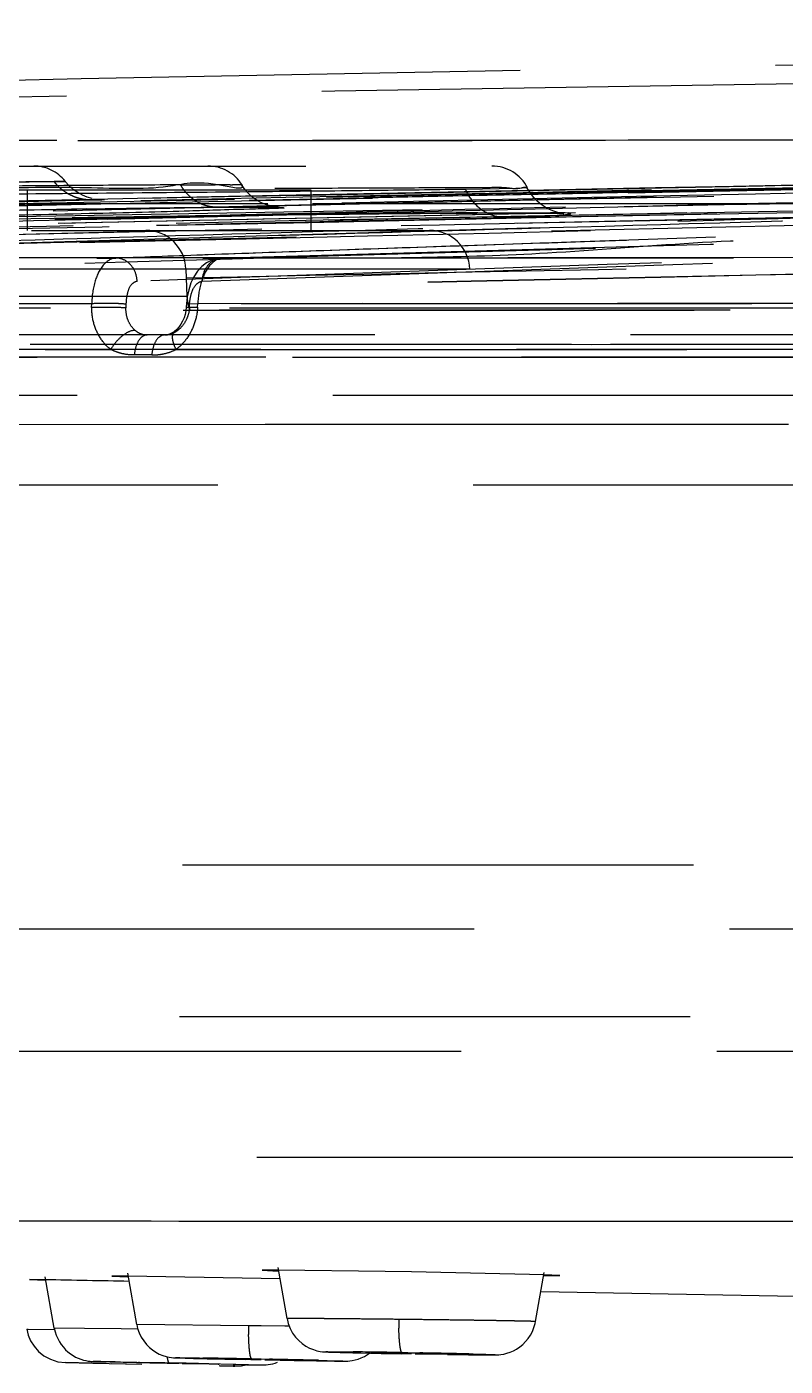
# Model space of a CAD drawing. Header units: millimetres. Extents: x 1236 to 1656, y -100 to 494.
# Drawn here: x 1480.029 to 1481.915, y 344.845 to 348.176 of the extents above; entities that cross this region are included whole.
import ezdxf

# ---------------------------------------------------------------- set-up
doc = ezdxf.new("R2010")
doc.units = ezdxf.units.MM
doc.header["$LTSCALE"] = 0.1
doc.linetypes.add('HIDDENX2', pattern=[19.05, 12.7, -6.35])
doc.layers.add('HIDDEN', color=8, linetype='HIDDENX2')

msp = doc.modelspace()

# ---------------------------------------------------------------- linework, layer by layer
at = {"layer": 'HIDDEN'}
for p, q in [((1477.5484, 347.8297), (1481.1853, 347.8297)), ((1480.0971, 347.791), (1477.4547, 347.7609)), ((1480.7363, 347.7697), (1477.9975, 347.7697)), ((1480.0308, 347.6697), (1480.0308, 347.7697)), ((1480.1252, 347.7914), (1480.0971, 347.791)), ((1480.122, 347.7914), (1480.1252, 347.7914)), ((1480.4118, 347.7828), (1480.4974, 347.7831)), ((1480.535, 347.7831), (1480.4974, 347.7831)), ((1480.535, 347.7831), (1480.5407, 347.7831)), ((1480.5497, 347.783), (1480.5407, 347.783)), ((1480.5612, 347.783), (1480.5497, 347.7829)), ((1480.5646, 347.7829), (1480.5612, 347.7827)), ((1480.7363, 347.6697), (1480.7363, 347.7697)), ((1481.2453, 347.7739), (1481.1206, 347.7716)), ((1481.2744, 347.7751), (1481.2453, 347.7739)), ((1477.3438, 347.6778), (1480.1933, 347.7452)), ((1480.1929, 347.7452), (1480.2057, 347.7456)), ((1480.1933, 347.7452), (1480.2228, 347.7461)), ((1480.2057, 347.7456), (1480.216, 347.7459)), ((1479.983, 347.7199), (1480.0335, 347.7208)), ((1480.0335, 347.7208), (1480.0832, 347.7216)), ((1480.0832, 347.7216), (1480.1318, 347.7224)), ((1480.0972, 347.6998), (1480.154, 347.7008)), ((1480.1318, 347.7224), (1480.1794, 347.7231)), ((1480.154, 347.7008), (1480.2099, 347.7017)), ((1480.1794, 347.7231), (1480.2257, 347.7238)), ((1480.2099, 347.7017), (1480.2648, 347.7026)), ((1480.2257, 347.7238), (1480.2706, 347.7244)), ((1480.2648, 347.7026), (1480.3187, 347.7034)), ((1480.2706, 347.7244), (1480.3141, 347.725)), ((1480.3141, 347.725), (1480.3558, 347.7256)), ((1480.3187, 347.7034), (1480.3715, 347.7042)), ((1480.3558, 347.7256), (1480.3958, 347.7261)), ((1480.3715, 347.7042), (1480.4232, 347.705)), ((1480.3958, 347.7261), (1480.4337, 347.7265)), ((1480.4232, 347.705), (1480.4736, 347.7058)), ((1480.4337, 347.7265), (1480.4694, 347.7269)), ((1480.4694, 347.7269), (1480.5026, 347.7272)), ((1480.4736, 347.7058), (1480.5229, 347.7065)), ((1480.5026, 347.7272), (1480.525, 347.7274)), ((1480.5047, 347.7273), (1480.6373, 347.7277)), ((1480.5229, 347.7065), (1480.5709, 347.7071)), ((1480.525, 347.7274), (1480.5451, 347.7275)), ((1480.5451, 347.7275), (1480.5632, 347.7276)), ((1480.5632, 347.7276), (1480.5793, 347.7277)), ((1480.5709, 347.7071), (1480.6175, 347.7077)), ((1480.5793, 347.7277), (1480.5936, 347.7277)), ((1480.5936, 347.7277), (1480.6063, 347.7278)), ((1480.6063, 347.7278), (1480.6174, 347.7277)), ((1480.6174, 347.7277), (1480.6271, 347.7277)), ((1480.6175, 347.7077), (1480.6628, 347.7083)), ((1480.6271, 347.7277), (1480.6353, 347.7276)), ((1480.6353, 347.7276), (1480.6422, 347.7276)), ((1480.6422, 347.7276), (1480.6477, 347.7275)), ((1480.6477, 347.7275), (1480.6506, 347.7274)), ((1480.6628, 347.7083), (1480.7068, 347.7089)), ((1480.7068, 347.7089), (1480.7493, 347.7094)), ((1480.7493, 347.7094), (1480.7904, 347.7098)), ((1480.7904, 347.7098), (1480.8301, 347.7103)), ((1480.8301, 347.7103), (1480.8684, 347.7107)), ((1480.8684, 347.7107), (1480.9052, 347.711)), ((1480.9052, 347.711), (1480.9406, 347.7114)), ((1480.9406, 347.7114), (1480.9745, 347.7117)), ((1480.9745, 347.7117), (1481.007, 347.7119)), ((1481.007, 347.7119), (1481.038, 347.7122)), ((1481.038, 347.7122), (1481.0676, 347.7123)), ((1481.0676, 347.7123), (1481.0958, 347.7125)), ((1481.0958, 347.7125), (1481.1225, 347.7127)), ((1481.1225, 347.7127), (1481.1478, 347.7128)), ((1481.1478, 347.7128), (1481.1716, 347.7129)), ((1481.1716, 347.7129), (1481.194, 347.7129)), ((1481.194, 347.7129), (1481.215, 347.7129)), ((1481.215, 347.7129), (1481.2345, 347.7129)), ((1481.2179, 347.7017), (1481.3524, 347.707)), ((1481.2345, 347.7129), (1481.2527, 347.7129)), ((1481.2527, 347.7129), (1481.2694, 347.7129)), ((1481.2694, 347.7129), (1481.2846, 347.7128)), ((1481.2846, 347.7128), (1481.2985, 347.7127)), ((1481.2985, 347.7127), (1481.311, 347.7126)), ((1481.311, 347.7126), (1481.3221, 347.7125)), ((1481.3221, 347.7125), (1481.3319, 347.7123)), ((1481.3319, 347.7123), (1481.3404, 347.7122)), ((1481.3404, 347.7122), (1481.3476, 347.712)), ((1481.3476, 347.712), (1481.3535, 347.7119)), ((1478.1364, 347.6697), (1481.0307, 347.6697)), ((1479.9811, 347.6978), (1480.0395, 347.6988)), ((1480.0395, 347.6988), (1480.0972, 347.6998)), ((1481.7416, 347.6528), (1480.261, 347.6012)), ((1484.4002, 347.6027), (1478.7346, 347.6005)), ((1480.5265, 347.6013), (1480.5151, 347.6009)), ((1480.5167, 347.601), (1486.6026, 347.6035)), ((1481.1306, 347.5732), (1478.0365, 347.5732)), ((1480.4251, 347.5732), (1480.4274, 347.5062)), ((1480.5531, 347.5535), (1480.4256, 347.5508)), ((1477.6008, 347.5062), (1480.4274, 347.5062)), ((1512.2577, 347.4708), (1474.6207, 347.4708)), ((1474.818, 347.4773), (1489.0818, 347.4773)), ((1474.8251, 347.4772), (1492.3882, 347.4772)), ((1475.0081, 347.4772), (1491.3229, 347.4772)), ((1476.6082, 347.4708), (1505.5604, 347.4708)), ((1478.6569, 347.4868), (1484.3655, 347.489)), ((1480.1906, 347.4783), (1480.1909, 347.4872)), ((1480.2757, 347.4861), (1480.2759, 347.4772)), ((1480.4263, 347.4875), (1480.4258, 347.4785)), ((1480.4258, 347.4785), (1480.4539, 347.4783)), ((1480.4258, 347.4785), (1480.4338, 347.4772)), ((1480.4342, 347.4862), (1480.4263, 347.4875)), ((1480.4263, 347.4875), (1480.4543, 347.4873)), ((1480.4338, 347.4772), (1480.4342, 347.4862)), ((1480.4539, 347.4783), (1480.4543, 347.4873)), ((1486.5781, 347.4898), (1480.4543, 347.4873)), ((1492.325, 347.4097), (1474.8136, 347.4097)), ((1476.265, 347.3734), (1480.2381, 347.3734)), ((1484.4215, 347.3734), (1478.6104, 347.3734)), ((1480.0378, 347.3864), (1480.2041, 347.3865)), ((1480.2041, 347.3865), (1480.2731, 347.3865)), ((1480.2731, 347.3865), (1480.3506, 347.3865)), ((1480.3506, 347.3865), (1480.4203, 347.3865)), ((1480.4002, 347.3734), (1484.433, 347.3733)), ((1480.4203, 347.3865), (1480.525, 347.3865)), ((1480.525, 347.3865), (1480.5806, 347.3865)), ((1480.5806, 347.3865), (1480.6111, 347.3865)), ((1480.6111, 347.3865), (1480.706, 347.3864)), ((1474.9752, 347.3544), (1484.434, 347.3544)), ((1480.34, 347.3597), (1480.2965, 347.3597)), ((1475.0748, 347.2597), (1484.4411, 347.2597)), ((1480.6216, 347.1865), (1479.8369, 347.1862)), ((1480.6452, 347.1865), (1480.6216, 347.1865)), ((1481.0527, 347.1867), (1480.6452, 347.1865)), ((1481.1556, 347.1868), (1481.0527, 347.1867)), ((1481.2104, 347.1868), (1481.1556, 347.1868)), ((1481.3197, 347.1869), (1481.2104, 347.1868)), ((1481.3432, 347.1869), (1481.3197, 347.1869)), ((1481.4932, 347.1869), (1481.3432, 347.1869)), ((1481.9232, 347.187), (1481.4932, 347.1869)), ((1484.3142, 347.0363), (1478.6893, 347.0356)), ((1491.2116, 346.0913), (1477.2031, 346.0913)), ((1491.2039, 345.7137), (1479.9233, 345.7137)), ((1474.1245, 345.6287), (1512.7541, 345.6287)), ((1481.871, 345.3635), (1479.935, 345.3639)), ((1481.9114, 345.3635), (1481.871, 345.3635)), ((1482.1825, 345.3635), (1481.9114, 345.3635)), ((1479.8504, 345.206), (1480.2378, 345.206)), ((1480.2378, 345.206), (1480.3063, 345.206)), ((1480.3063, 345.206), (1480.3382, 345.206)), ((1480.3382, 345.206), (1480.4072, 345.2059)), ((1480.4072, 345.2059), (1480.4163, 345.2059)), ((1480.4163, 345.2059), (1480.4387, 345.2059)), ((1480.4387, 345.2059), (1480.5065, 345.2059)), ((1480.5065, 345.2059), (1480.6112, 345.2059)), ((1480.6112, 345.2059), (1480.7062, 345.2059)), ((1480.7062, 345.2059), (1480.7469, 345.2059)), ((1480.7469, 345.2059), (1480.7751, 345.2059)), ((1480.7751, 345.2059), (1480.8021, 345.2059)), ((1480.8021, 345.2059), (1481.9147, 345.2057)), ((1481.9147, 345.2057), (1481.9735, 345.2057)), ((1480.2803, 345.0689), (1480.2409, 345.069)), ((1480.2409, 345.069), (1480.2808, 345.0674)), ((1480.3027, 344.9483), (1480.2802, 345.0759)), ((1480.6123, 345.0633), (1480.2803, 345.0689)), ((1480.6539, 345.0838), (1480.6145, 345.0833)), ((1480.6145, 345.0833), (1480.6546, 345.0815)), ((1480.6763, 344.9631), (1480.6539, 345.0903)), ((1480.9204, 345.0805), (1480.6539, 345.0838)), ((1480.9858, 345.0794), (1480.9204, 345.0805)), ((1481.3155, 345.0724), (1480.9858, 345.0794)), ((1481.294, 344.956), (1481.3154, 345.0776)), ((1481.3152, 345.0701), (1481.3548, 345.0706)), ((1481.3548, 345.0706), (1481.3155, 345.0724)), ((1480.0753, 345.0597), (1480.0358, 345.0602)), ((1480.0358, 345.0602), (1480.0755, 345.059)), ((1480.0977, 344.9393), (1480.0752, 345.0671)), ((1480.659, 345.0624), (1480.6123, 345.0633)), ((1481.3071, 345.0305), (1481.9859, 345.0179)), ((1480.0326, 344.9364), (1480.0294, 344.9364)), ((1480.0981, 344.9354), (1480.0326, 344.9364)), ((1480.1726, 344.9386), (1480.0978, 344.9394)), ((1480.2639, 344.9374), (1480.1726, 344.9386)), ((1480.3054, 344.9369), (1480.2639, 344.9374)), ((1480.5806, 344.9456), (1480.3028, 344.9484)), ((1480.6123, 344.9452), (1480.5806, 344.9456)), ((1480.6706, 344.9444), (1480.6123, 344.9452)), ((1480.6821, 344.9443), (1480.6706, 344.9444)), ((1480.9858, 344.961), (1480.954, 344.9613)), ((1480.7873, 344.8798), (1480.7968, 344.8795)), ((1480.7968, 344.8795), (1480.8083, 344.8791)), ((1480.8083, 344.8791), (1480.8225, 344.8788)), ((1480.8225, 344.8788), (1480.8396, 344.8783)), ((1480.8396, 344.8783), (1480.8601, 344.8779)), ((1480.8601, 344.8779), (1480.8838, 344.8774)), ((1480.8838, 344.8774), (1480.9105, 344.8768)), ((1480.888, 344.8787), (1480.8858, 344.8786)), ((1480.8858, 344.8786), (1480.9601, 344.8767)), ((1480.9511, 344.8781), (1480.888, 344.8787)), ((1480.9105, 344.8768), (1480.9399, 344.8762)), ((1480.9399, 344.8762), (1480.9601, 344.8759)), ((1480.9769, 344.8777), (1480.9511, 344.8781)), ((1480.9601, 344.8767), (1480.9858, 344.8762)), ((1480.9624, 344.8787), (1481.0067, 344.8779)), ((1480.9858, 344.8776), (1480.9769, 344.8777)), ((1481.0047, 344.8772), (1480.9858, 344.8776)), ((1480.9947, 344.876), (1481.0205, 344.8756)), ((1481.0858, 344.8752), (1481.0047, 344.8772)), ((1481.0205, 344.8756), (1481.0754, 344.875)), ((1481.0754, 344.875), (1481.0836, 344.8751)), ((1481.0836, 344.8751), (1481.0858, 344.8752)), ((1481.108, 344.8736), (1481.1272, 344.8734)), ((1481.1272, 344.8734), (1481.144, 344.8732)), ((1481.144, 344.8732), (1481.1583, 344.8731)), ((1481.1583, 344.8731), (1481.1702, 344.873)), ((1481.1702, 344.873), (1481.1798, 344.873)), ((1481.1798, 344.873), (1481.1874, 344.873)), ((1480.1063, 344.8561), (1480.1256, 344.8538)), ((1480.1912, 344.8524), (1480.1258, 344.8538)), ((1480.1258, 344.8538), (1480.1939, 344.8524)), ((1480.2264, 344.8517), (1480.1912, 344.8524)), ((1480.1939, 344.8524), (1480.3153, 344.8498)), ((1480.1962, 344.8566), (1480.2015, 344.8565)), ((1480.2015, 344.8565), (1480.2361, 344.8556)), ((1480.2361, 344.8556), (1480.3352, 344.8533)), ((1480.239, 344.8514), (1480.3153, 344.8498)), ((1480.2621, 344.8557), (1480.3837, 344.8533)), ((1480.3095, 344.8544), (1480.3073, 344.8544)), ((1480.3073, 344.8544), (1480.381, 344.8527)), ((1480.3729, 344.8533), (1480.3095, 344.8544)), ((1480.3352, 344.8533), (1480.3784, 344.8524)), ((1480.3988, 344.8527), (1480.3729, 344.8533)), ((1480.3784, 344.8524), (1480.3809, 344.8524)), ((1480.381, 344.8527), (1480.4073, 344.8521)), ((1480.3837, 344.8533), (1480.4279, 344.8524)), ((1480.4073, 344.8526), (1480.3988, 344.8527)), ((1480.4039, 344.8654), (1480.4091, 344.8653)), ((1480.4254, 344.8522), (1480.4073, 344.8526)), ((1480.4091, 344.8653), (1480.4234, 344.8648)), ((1480.4158, 344.8519), (1480.4416, 344.8514)), ((1480.4234, 344.8648), (1480.4435, 344.8643)), ((1480.4565, 344.8515), (1480.4254, 344.8522)), ((1480.4279, 344.8524), (1480.4736, 344.8514)), ((1480.4416, 344.8514), (1480.4827, 344.8506)), ((1480.4435, 344.8643), (1480.4775, 344.8635)), ((1480.5073, 344.8502), (1480.4565, 344.8515)), ((1480.4736, 344.8514), (1480.5491, 344.8497)), ((1480.4775, 344.8635), (1480.5215, 344.8625)), ((1480.4827, 344.8506), (1480.5051, 344.8502)), ((1480.5051, 344.8502), (1480.5073, 344.8502)), ((1480.5287, 344.8452), (1480.5076, 344.8457)), ((1480.5092, 344.8456), (1480.5424, 344.8449)), ((1480.5145, 344.8636), (1480.5123, 344.8636)), ((1480.5123, 344.8636), (1480.5862, 344.8617)), ((1480.5778, 344.8627), (1480.5145, 344.8636)), ((1480.5215, 344.8625), (1480.5739, 344.8614)), ((1480.5418, 344.845), (1480.5287, 344.8452)), ((1480.5463, 344.8449), (1480.5418, 344.845)), ((1480.5424, 344.8449), (1480.5463, 344.8449)), ((1480.5426, 344.8491), (1480.5754, 344.8485)), ((1480.5464, 344.8448), (1480.5632, 344.8459)), ((1480.576, 344.8485), (1480.5471, 344.8491)), ((1480.5491, 344.8497), (1480.6124, 344.848)), ((1480.5632, 344.8459), (1480.5743, 344.8485)), ((1480.5754, 344.8485), (1480.5943, 344.8482)), ((1480.6037, 344.8622), (1480.5778, 344.8627)), ((1480.5862, 344.8617), (1480.6123, 344.8612)), ((1480.5887, 344.863), (1480.633, 344.8622)), ((1480.5943, 344.8482), (1480.607, 344.848)), ((1480.6123, 344.8621), (1480.6037, 344.8622)), ((1480.607, 344.848), (1480.6129, 344.8479)), ((1480.6307, 344.8617), (1480.6123, 344.8621)), ((1480.6129, 344.8479), (1480.6158, 344.8479)), ((1480.6209, 344.861), (1480.6467, 344.8605)), ((1480.7123, 344.8597), (1480.6307, 344.8617)), ((1480.6877, 344.8598), (1480.7101, 344.8596)), ((1480.6943, 344.8591), (1480.7145, 344.8587)), ((1480.7101, 344.8596), (1480.7123, 344.8597)), ((1480.7145, 344.8587), (1480.7499, 344.8582)), ((1480.7499, 344.8582), (1480.7718, 344.8579)), ((1480.8154, 344.8575), (1480.7523, 344.8582)), ((1480.7542, 344.8595), (1480.8191, 344.8577)), ((1480.7718, 344.8579), (1480.7945, 344.8576)), ((1480.7945, 344.8576), (1480.8068, 344.8575)), ((1480.8068, 344.8575), (1480.813, 344.8574)), ((1480.813, 344.8574), (1480.8178, 344.8574))]:
    msp.add_line(p, q, dxfattribs=at)
for points in [[(1489.3348, 348.1759), (1486.229, 348.1474), (1483.1606, 348.1037), (1480.1641, 348.0463), (1477.2615, 347.9767)], [(1488.9905, 347.8735), (1486.6445, 347.852), (1484.296, 347.8214), (1481.9449, 347.7819), (1479.5913, 347.7332), (1477.2352, 347.6756), (1474.8767, 347.6089)], [(1489.018, 347.8736), (1486.6694, 347.8521), (1484.3178, 347.8216), (1481.9631, 347.782), (1479.6054, 347.7334), (1477.2447, 347.6756), (1474.881, 347.6088)], [(1489.3098, 347.8746), (1487.0823, 347.8542), (1484.7958, 347.8245), (1482.4505, 347.7852), (1480.0464, 347.7362), (1477.5834, 347.6771), (1475.0617, 347.6078)], [(1489.4711, 347.8751), (1487.3496, 347.8556), (1485.1238, 347.8268), (1482.7938, 347.7879), (1480.3597, 347.7385), (1477.8215, 347.6783), (1475.1791, 347.6071)], [(1490.4028, 347.8776), (1488.34, 347.8564), (1486.1683, 347.8237), (1483.8878, 347.7802), (1481.4985, 347.7273), (1479.0003, 347.667), (1476.3933, 347.602)], [(1489.8829, 347.8763), (1487.901, 347.8575), (1485.8207, 347.8296), (1483.642, 347.7925), (1481.3648, 347.7464), (1478.9893, 347.6921), (1476.5153, 347.6304)], [(1488.9846, 347.8735), (1486.4465, 347.8498), (1483.9825, 347.8169), (1481.5926, 347.7754), (1479.2769, 347.7264), (1477.0353, 347.6706)], [(1491.0148, 347.8788), (1489.2065, 347.8581), (1487.3028, 347.8258), (1485.3036, 347.7826), (1483.209, 347.7293), (1481.019, 347.6678), (1478.7336, 347.6005)], [(1480.1916, 347.7493), (1480.1796, 347.7526), (1480.1676, 347.7574), (1480.156, 347.7637), (1480.1449, 347.7714), (1480.1343, 347.7806), (1480.1248, 347.7911)], [(1480.6541, 347.7273), (1480.6545, 347.7273), (1480.6542, 347.7273), (1480.6536, 347.7273), (1480.6525, 347.7274), (1480.6508, 347.7276), (1480.6483, 347.7279), (1480.6445, 347.7285), (1480.639, 347.7295), (1480.6319, 347.7313), (1480.6229, 347.7343), (1480.6129, 347.7385), (1480.6023, 347.7443), (1480.5917, 347.7517), (1480.5817, 347.7604), (1480.5723, 347.7706), (1480.5639, 347.7823)], [(1481.3535, 347.7119), (1481.3583, 347.7117), (1481.3602, 347.7116), (1481.3618, 347.7115), (1481.3631, 347.7115), (1481.364, 347.7114), (1481.3646, 347.7114), (1481.3648, 347.7114), (1481.3646, 347.7114), (1481.3638, 347.7115), (1481.3624, 347.7116), (1481.36, 347.712), (1481.3566, 347.7126), (1481.3517, 347.7136), (1481.3449, 347.7154), (1481.3368, 347.7182), (1481.3275, 347.7222), (1481.3177, 347.7275), (1481.3081, 347.7341), (1481.2986, 347.7419), (1481.2897, 347.7511), (1481.2813, 347.762), (1481.2737, 347.7748)], [(1478.3178, 347.7034), (1478.4367, 347.7063), (1478.5576, 347.7093), (1478.6794, 347.7122), (1478.8017, 347.7152), (1478.9236, 347.718), (1479.0443, 347.7209), (1479.1632, 347.7236), (1479.2795, 347.7263), (1479.3924, 347.7289), (1479.5013, 347.7313), (1479.6055, 347.7337), (1479.7043, 347.7358), (1479.7969, 347.7379), (1479.8824, 347.7397), (1479.9598, 347.7413), (1480.0279, 347.7427), (1480.0862, 347.7439), (1480.1343, 347.7449), (1480.1717, 347.7456), (1480.1987, 347.746), (1480.2152, 347.7462), (1480.2212, 347.7462)], [(1480.6506, 347.7274), (1480.6528, 347.7273), (1480.6535, 347.7273), (1480.6541, 347.7273)], [(1480.515, 347.6009), (1480.5022, 347.5993), (1480.4891, 347.5953), (1480.4764, 347.5886), (1480.4646, 347.5794), (1480.454, 347.5679), (1480.4449, 347.5543), (1480.4375, 347.539), (1480.4318, 347.522), (1480.4281, 347.5047), (1480.4263, 347.4875)], [(1480.4258, 347.4785), (1480.4248, 347.4696), (1480.423, 347.4606), (1480.4203, 347.452), (1480.4167, 347.4437), (1480.4124, 347.436), (1480.4075, 347.4291), (1480.4022, 347.4232), (1480.3966, 347.4184)], [(1480.3965, 347.4183), (1480.3907, 347.4147), (1480.3844, 347.4119), (1480.378, 347.4102), (1480.3719, 347.4097)], [(1480.0294, 344.9367), (1480.033, 344.9223), (1480.0389, 344.9081), (1480.0474, 344.8944), (1480.0585, 344.8818), (1480.072, 344.8708)], [(1480.0978, 344.9394), (1480.0998, 344.9304), (1480.1026, 344.9217), (1480.1061, 344.9134), (1480.1103, 344.9057), (1480.115, 344.8985), (1480.1202, 344.8918), (1480.1258, 344.8858), (1480.1317, 344.8803), (1480.1379, 344.8755), (1480.1443, 344.8713), (1480.1508, 344.8677), (1480.1573, 344.8646), (1480.1638, 344.8621), (1480.1703, 344.8601), (1480.1765, 344.8587), (1480.1822, 344.8577), (1480.1868, 344.8572), (1480.19, 344.8569), (1480.1921, 344.8568), (1480.1936, 344.8567), (1480.1962, 344.8566)], [(1480.3028, 344.9484), (1480.3049, 344.939), (1480.3088, 344.9277), (1480.3139, 344.9172), (1480.3199, 344.9076), (1480.3267, 344.8991), (1480.3341, 344.8916), (1480.342, 344.8852), (1480.3503, 344.8797), (1480.3587, 344.8752), (1480.3672, 344.8717), (1480.3757, 344.869), (1480.3833, 344.8673), (1480.3892, 344.8664), (1480.3937, 344.866), (1480.3963, 344.8658), (1480.3981, 344.8657), (1480.3999, 344.8656), (1480.4039, 344.8654)], [(1480.6764, 344.9632), (1480.6792, 344.9513), (1480.684, 344.9388), (1480.6901, 344.9274), (1480.6974, 344.9174), (1480.7053, 344.9086), (1480.7139, 344.9012), (1480.7231, 344.895), (1480.7324, 344.89), (1480.7419, 344.8861), (1480.7508, 344.8834), (1480.7586, 344.8818), (1480.7649, 344.881), (1480.7687, 344.8806), (1480.7714, 344.8804), (1480.7741, 344.8803), (1480.7767, 344.8802), (1480.7798, 344.88), (1480.7873, 344.8798)], [(1481.1874, 344.873), (1481.1904, 344.873), (1481.1932, 344.8731), (1481.1958, 344.8731), (1481.1987, 344.8732), (1481.2029, 344.8735), (1481.2082, 344.8741), (1481.2153, 344.8752), (1481.2232, 344.8772), (1481.231, 344.8798), (1481.239, 344.8833), (1481.247, 344.8876), (1481.2548, 344.8928), (1481.2623, 344.8989), (1481.2694, 344.9059), (1481.2758, 344.9137), (1481.2815, 344.9222), (1481.2862, 344.9313), (1481.2901, 344.941), (1481.293, 344.9512), (1481.294, 344.9559)], [(1480.072, 344.8708), (1480.088, 344.8621), (1480.1063, 344.8561)], [(1480.8455, 344.8604), (1480.853, 344.8625), (1480.8608, 344.8654), (1480.8687, 344.8692), (1480.8762, 344.8736), (1480.8816, 344.8774)], [(1481.0751, 344.874), (1481.0866, 344.8739), (1481.108, 344.8736)], [(1480.6158, 344.8479), (1480.6175, 344.8479), (1480.6204, 344.848), (1480.6243, 344.8482), (1480.6295, 344.8488), (1480.6352, 344.8497), (1480.6409, 344.8509), (1480.6466, 344.8525), (1480.6524, 344.8545)], [(1480.8178, 344.8574), (1480.8199, 344.8574), (1480.8219, 344.8575), (1480.8241, 344.8575), (1480.8271, 344.8576), (1480.8322, 344.8581), (1480.8385, 344.8589), (1480.8455, 344.8604)]]:
    msp.add_lwpolyline(points, dxfattribs=at)
for centre, radius, start, end in [((1493.5072, -269.617), 617.449, 90.4170255, 91.7289886), ((1493.4915, -268.3383), 616.1704, 90.4180088, 91.7305396), ((1480.0465, 347.7297), 0.1, 38.1259, 90), ((1480.4798, 347.7297), 0.1, 32.0066, 90), ((1481.1853, 347.7297), 0.1, 27.0333, 90), ((1493.4387, -383.0267), 730.8532, 90.6755085, 91.3268243), ((1480.3251, 347.5697), 0.1, 2, 90), ((1481.0307, 347.5697), 0.1, 2, 90), ((1497.6149, -397.4042), 745.1294, 91.0315391, 91.3218266), ((1497.6926, -400.8996), 748.6253, 91.0326652, 91.3215972), ((1493.5587, -269.8153), 617.5057, 90.9403695, 91.2068226), ((1480.5274, 347.5097), 0.1, 182, 203.1051), ((1478.8375, 274.6091), 70.4615, 88.823953, 88.993433), ((1481.4541, 344.944), 0.8735, 179.8933, 181.3508), ((1481.821, 344.962), 0.867, 180.0482, 181.5147), ((1480.6038, 323.8342), 21.0476, 89.02381, 89.35458), ((1480.5466, 319.2647), 25.6174, 88.69962, 88.97098), ((1479.9802, 313.5169), 31.352, 88.8879, 89.11005), ((1479.8703, 306.7897), 38.0801, 88.66987, 88.85236), ((1480.8799, 357.8448), 12.9864, 268.97139, 269.15221)]:
    msp.add_arc(centre, radius, start, end, dxfattribs=at)
for points, knots in [([(1475.0491, 347.8948), (1478.1135, 347.9716), (1484.2434, 348.0868), (1493.4397, 348.1443), (1502.6359, 348.0868), (1508.7658, 347.9716), (1511.8302, 347.8948)], [0, 0, 0, 0, 0.25, 0.5, 0.75, 1, 1, 1, 1]), ([(1474.4411, 347.896), (1474.4416, 347.896), (1474.4435, 347.896), (1474.448, 347.896), (1474.4554, 347.896), (1474.4712, 347.8959), (1474.4983, 347.8959), (1474.5615, 347.8958), (1474.6699, 347.8955), (1474.7978, 347.8953), (1474.9236, 347.8951), (1475.0367, 347.8949), (1475.1686, 347.8946), (1475.331, 347.8944), (1475.541, 347.8941), (1475.7546, 347.8939), (1475.9644, 347.8938), (1476.157, 347.8936), (1476.3767, 347.8935), (1476.7301, 347.8934), (1477.2521, 347.8933), (1477.9697, 347.8932), (1478.8021, 347.8932), (1479.7351, 347.8933), (1480.7491, 347.8935), (1482.207, 347.8937), (1483.713, 347.8939), (1485.2543, 347.8942), (1486.4367, 347.8943), (1487.6284, 347.8944), (1488.8273, 347.8943), (1490.0325, 347.8939), (1491.2041, 347.8933), (1492.3402, 347.8926), (1493.0727, 347.8923), (1493.4391, 347.8922)], [0, 0, 0, 0, 0.000078, 0.000312, 0.000702, 0.001247, 0.002806, 0.004989, 0.011227, 0.019924, 0.025187, 0.031083, 0.037783, 0.046023, 0.056721, 0.070956, 0.07975, 0.089844, 0.10137, 0.114443, 0.145647, 0.183798, 0.227763, 0.277088, 0.331133, 0.387887, 0.507311, 0.568943, 0.631279, 0.694023, 0.75713, 0.820596, 0.884336, 0.942135, 1, 1, 1, 1]), ([(1474.8767, 347.6088), (1476.448, 347.6563), (1479.5876, 347.7392), (1484.2924, 347.8274), (1487.4256, 347.8622), (1488.9905, 347.8735)], [0, 0, 0, 0, 0.334098, 0.667429, 1, 1, 1, 1]), ([(1489.018, 347.8736), (1487.4513, 347.8623), (1484.3135, 347.8275), (1479.601, 347.7393), (1476.4557, 347.6563), (1474.881, 347.6088)], [0, 0, 0, 0, 0.332429, 0.665762, 1, 1, 1, 1]), ([(1489.2018, 347.8742), (1487.5387, 347.8621), (1484.3023, 347.8245), (1479.5828, 347.7321), (1476.5266, 347.6514), (1475.0435, 347.6079)], [0, 0, 0, 0, 0.352331, 0.685663, 1, 1, 1, 1]), ([(1493.4393, 347.893), (1493.3196, 347.893), (1493.0806, 347.893), (1492.7213, 347.8932), (1492.3615, 347.8934), (1492.0039, 347.8935), (1491.6516, 347.8937), (1491.3032, 347.8938), (1490.9503, 347.894), (1490.5816, 347.8941), (1490.1856, 347.8942), (1489.7506, 347.8943), (1489.2661, 347.8943), (1488.7222, 347.8944), (1488.1101, 347.8944), (1487.4221, 347.8943), (1486.6521, 347.8943), (1485.7913, 347.8942), (1484.8302, 347.8941), (1483.7798, 347.8939), (1482.7032, 347.8938), (1481.6826, 347.8936), (1480.7761, 347.8934), (1479.9844, 347.8933), (1479.2844, 347.8932), (1478.6568, 347.8932), (1478.092, 347.8932), (1477.5846, 347.8933), (1477.1285, 347.8933), (1476.7163, 347.8934), (1476.3421, 347.8936), (1476.0051, 347.8937), (1475.7084, 347.8939), (1475.4541, 347.8942), (1475.2394, 347.8945), (1475.1087, 347.8947), (1475.0491, 347.8948)], [0, 0, 0, 0, 0.019536, 0.038982, 0.058621, 0.078223, 0.09732, 0.11608, 0.135062, 0.154893, 0.176221, 0.199673, 0.22584, 0.25526, 0.288397, 0.325695, 0.367502, 0.413999, 0.466116, 0.524291, 0.585359, 0.641741, 0.690769, 0.733236, 0.770895, 0.804967, 0.835605, 0.86304, 0.887734, 0.910011, 0.930285, 0.948779, 0.964986, 0.978676, 0.99027, 1, 1, 1, 1]), ([(1475.0617, 347.6078), (1476.5521, 347.6512), (1479.6254, 347.7321), (1484.3749, 347.8248), (1487.634, 347.8625), (1489.3098, 347.8746)], [0, 0, 0, 0, 0.313872, 0.647204, 1, 1, 1, 1]), ([(1475.1555, 347.6073), (1476.6201, 347.6492), (1479.6604, 347.7292), (1484.3878, 347.8235), (1487.6507, 347.8623), (1489.3377, 347.8747)], [0, 0, 0, 0, 0.309886, 0.643216, 1, 1, 1, 1]), ([(1489.4712, 347.8751), (1487.7687, 347.8628), (1484.478, 347.824), (1479.714, 347.7292), (1476.6527, 347.649), (1475.1792, 347.6071)], [0, 0, 0, 0, 0.357311, 0.690642, 1, 1, 1, 1]), ([(1489.7018, 347.8758), (1487.9691, 347.8628), (1484.6581, 347.8207), (1479.9241, 347.7208), (1476.9228, 347.6429), (1475.4994, 347.6053)], [0, 0, 0, 0, 0.365951, 0.699282, 1, 1, 1, 1]), ([(1476.29, 347.6023), (1476.6625, 347.6116), (1477.408, 347.6303), (1478.5707, 347.6596), (1479.7785, 347.6897), (1481.0762, 347.7214), (1482.4193, 347.7528), (1483.8531, 347.7841), (1485.3326, 347.8133), (1486.9029, 347.8398), (1488.5186, 347.8618), (1489.6259, 347.8727), (1490.1796, 347.8771)], [0, 0, 0, 0, 0.08048, 0.161025, 0.251157, 0.341392, 0.441323, 0.541288, 0.651081, 0.760873, 0.880434, 1, 1, 1, 1]), ([(1490.4029, 347.8776), (1489.8414, 347.8733), (1488.7184, 347.8624), (1487.0811, 347.8402), (1485.4912, 347.8134), (1483.9958, 347.7841), (1482.5482, 347.7526), (1481.195, 347.721), (1479.8893, 347.6893), (1478.6771, 347.6592), (1477.5121, 347.63), (1476.7664, 347.6114), (1476.3937, 347.6021)], [0, 0, 0, 0, 0.120226, 0.240446, 0.350569, 0.460687, 0.560657, 0.660585, 0.75049, 0.840289, 0.920178, 1, 1, 1, 1]), ([(1476.5155, 347.6305), (1477.8657, 347.6654), (1480.7009, 347.7365), (1485.1567, 347.8264), (1488.2626, 347.8644), (1489.883, 347.8763)], [0, 0, 0, 0, 0.303056, 0.636386, 1, 1, 1, 1]), ([(1478.7346, 347.6005), (1479.0086, 347.6086), (1479.6199, 347.6268), (1480.5999, 347.6555), (1481.7182, 347.6878), (1482.9526, 347.7223), (1484.3151, 347.7585), (1485.8059, 347.795), (1487.4272, 347.8296), (1489.1781, 347.8595), (1490.3885, 347.8735), (1491.0151, 347.8788)], [0, 0, 0, 0, 0.066948, 0.149355, 0.239448, 0.340177, 0.450927, 0.572318, 0.704391, 0.846952, 1, 1, 1, 1]), ([(1480.2511, 347.6009), (1480.3275, 347.604), (1480.4934, 347.6102), (1480.763, 347.6198), (1481.0749, 347.6306), (1481.4337, 347.6426), (1481.8393, 347.6557), (1482.2884, 347.6702), (1482.7834, 347.6869), (1483.3425, 347.7056), (1483.9782, 347.725), (1484.7014, 347.7473), (1485.5099, 347.7703), (1486.4124, 347.7947), (1487.4143, 347.8192), (1488.5261, 347.8429), (1489.7591, 347.8641), (1490.6227, 347.8747), (1491.0765, 347.879)], [0, 0, 0, 0, 0.021189, 0.04597, 0.074744, 0.107634, 0.145422, 0.187186, 0.232097, 0.282629, 0.342156, 0.408281, 0.483095, 0.566222, 0.658368, 0.760734, 0.874289, 1, 1, 1, 1]), ([(1480.5167, 347.601), (1480.5921, 347.6041), (1480.7571, 347.6003), (1481.0261, 347.6017), (1481.3408, 347.6115), (1481.6882, 347.642), (1482.0538, 347.6545), (1482.4371, 347.6679), (1482.8581, 347.6822), (1483.3401, 347.698), (1483.8893, 347.7155), (1484.5077, 347.7345), (1485.2026, 347.7558), (1485.9801, 347.7775), (1486.8476, 347.8003), (1487.8123, 347.8232), (1488.8844, 347.8453), (1490.0757, 347.8653), (1490.9109, 347.8753), (1491.3501, 347.8794)], [0, 0, 0, 0, 0.020905, 0.045625, 0.074486, 0.108011, 0.142138, 0.175725, 0.21418, 0.25873, 0.309241, 0.366286, 0.429968, 0.501698, 0.581586, 0.670189, 0.768802, 0.878424, 1, 1, 1, 1]), ([(1489.2899, 347.8168), (1487.7067, 347.8045), (1484.5403, 347.7684), (1479.7909, 347.6794), (1476.625, 347.597), (1475.0422, 347.55)], [0, 0, 0, 0, 0.333299, 0.666632, 1, 1, 1, 1]), ([(1475.0661, 347.55), (1476.6385, 347.5961), (1479.7838, 347.6796), (1484.5026, 347.7674), (1487.6489, 347.8049), (1489.2222, 347.8164)], [0, 0, 0, 0, 0.33331, 0.666643, 1, 1, 1, 1]), ([(1475.1558, 347.5492), (1476.7434, 347.5944), (1479.9185, 347.6787), (1484.6818, 347.7663), (1487.8573, 347.8057), (1489.4451, 347.8172)], [0, 0, 0, 0, 0.333376, 0.666709, 1, 1, 1, 1]), ([(1489.3635, 347.8169), (1487.7875, 347.8039), (1484.6356, 347.7669), (1479.9085, 347.6777), (1476.7577, 347.596), (1475.1825, 347.5495)], [0, 0, 0, 0, 0.333361, 0.666693, 1, 1, 1, 1]), ([(1489.8488, 347.8187), (1488.3121, 347.8064), (1485.1814, 347.769), (1480.4, 347.6714), (1477.1553, 347.592), (1475.5044, 347.5475)], [0, 0, 0, 0, 0.321332, 0.654668, 1, 1, 1, 1]), ([(1475.5354, 347.5477), (1477.1693, 347.5922), (1480.3811, 347.6715), (1485.1149, 347.7685), (1488.2148, 347.8059), (1489.7367, 347.8182)], [0, 0, 0, 0, 0.34523, 0.678556, 1, 1, 1, 1]), ([(1490.2224, 347.8194), (1488.7302, 347.806), (1485.6947, 347.7667), (1481.0652, 347.6631), (1477.9278, 347.5867), (1476.3336, 347.5446)], [0, 0, 0, 0, 0.322266, 0.655589, 1, 1, 1, 1]), ([(1476.3522, 347.5444), (1477.9608, 347.5867), (1481.126, 347.6634), (1485.7953, 347.7674), (1488.8563, 347.8066), (1490.3606, 347.8199)], [0, 0, 0, 0, 0.344551, 0.677897, 1, 1, 1, 1]), ([(1478.563, 347.5426), (1479.9702, 347.5863), (1482.7377, 347.665), (1486.8186, 347.7686), (1489.4925, 347.8075), (1490.8059, 347.8204)], [0, 0, 0, 0, 0.34491, 0.678234, 1, 1, 1, 1]), ([(1490.966, 347.8209), (1489.6497, 347.8082), (1486.9686, 347.7695), (1482.8755, 347.6659), (1480.0985, 347.5866), (1478.686, 347.5426)], [0, 0, 0, 0, 0.321502, 0.654851, 1, 1, 1, 1]), ([(1491.1289, 347.821), (1489.9696, 347.8089), (1487.6073, 347.7712), (1483.999, 347.67), (1481.5501, 347.5886), (1480.3039, 347.5429)], [0, 0, 0, 0, 0.321188, 0.654512, 1, 1, 1, 1]), ([(1480.4651, 347.543), (1481.7133, 347.5891), (1484.1651, 347.6711), (1487.776, 347.7721), (1490.139, 347.8096), (1491.298, 347.8214)], [0, 0, 0, 0, 0.345775, 0.679121, 1, 1, 1, 1]), ([(1477.4807, 347.7614), (1477.5187, 347.762), (1477.6217, 347.7634), (1477.8122, 347.7659), (1478.0691, 347.769), (1478.3749, 347.7727), (1478.7088, 347.7766), (1479.0481, 347.7804), (1479.3699, 347.7839), (1479.6522, 347.7869), (1479.876, 347.7892), (1480.0259, 347.7906), (1480.0995, 347.7913), (1480.122, 347.7914)], [0, 0, 0, 0, 0.043125, 0.116952, 0.216462, 0.334909, 0.464253, 0.595705, 0.720339, 0.829695, 0.916375, 0.974511, 1, 1, 1, 1]), ([(1480.4118, 347.7828), (1480.3434, 347.7824), (1480.1838, 347.7814), (1479.9163, 347.7793), (1479.6003, 347.7766), (1479.2577, 347.7736), (1478.9134, 347.7694), (1478.5887, 347.7681), (1478.316, 347.7579), (1478.0879, 347.7723), (1477.9791, 347.7379), (1477.8894, 347.7712), (1477.8852, 347.756)], [0, 0, 0, 0, 0.081113, 0.189518, 0.317611, 0.456407, 0.596153, 0.727021, 0.839804, 0.926576, 0.981255, 1, 1, 1, 1]), ([(1478.037, 347.756), (1478.1054, 347.7564), (1478.2651, 347.7576), (1478.5329, 347.7598), (1478.8493, 347.7628), (1479.1925, 347.7659), (1479.5365, 347.7701), (1479.8636, 347.7715), (1480.1304, 347.7808), (1480.3734, 347.7682), (1480.4539, 347.7985), (1480.5729, 347.7695), (1480.5646, 347.7827)], [0, 0, 0, 0, 0.081098, 0.189576, 0.317787, 0.456709, 0.596561, 0.727493, 0.840281, 0.926988, 0.981514, 1, 1, 1, 1]), ([(1484.8222, 347.7757), (1484.3062, 347.763), (1483.3217, 347.7379), (1481.9173, 347.6994), (1480.656, 347.6634), (1479.5375, 347.6307), (1478.8387, 347.6103), (1478.5129, 347.6005)], [0, 0, 0, 0, 0.245321, 0.468131, 0.667743, 0.845069, 1, 1, 1, 1]), ([(1481.1206, 347.7716), (1481.0521, 347.7706), (1480.892, 347.7686), (1480.6237, 347.7656), (1480.3068, 347.7626), (1479.9633, 347.7593), (1479.6187, 347.7573), (1479.2922, 347.7527), (1479.023, 347.7581), (1478.7855, 347.7398), (1478.6944, 347.7723), (1478.5864, 347.738), (1478.5901, 347.7532)], [0, 0, 0, 0, 0.081249, 0.189811, 0.318065, 0.456986, 0.596792, 0.727643, 0.840342, 0.926978, 0.981477, 1, 1, 1, 1]), ([(1478.7407, 347.7567), (1478.8039, 347.7578), (1478.9511, 347.7597), (1479.1978, 347.7625), (1479.4893, 347.7654), (1479.8075, 347.7683), (1480.133, 347.7709), (1480.4462, 347.773), (1480.7281, 347.7747), (1480.9611, 347.7758), (1481.0986, 347.7761), (1481.1567, 347.7761)], [0, 0, 0, 0, 0.078471, 0.182745, 0.306411, 0.440346, 0.57788, 0.710591, 0.829285, 0.927904, 1, 1, 1, 1]), ([(1480.1933, 347.7453), (1480.1911, 347.7452), (1480.1866, 347.7452), (1480.1777, 347.7457), (1480.1664, 347.7473), (1480.153, 347.7509), (1480.14, 347.7561), (1480.1277, 347.7629), (1480.1163, 347.7711), (1480.1077, 347.7789), (1480.1014, 347.7857), (1480.0985, 347.7892), (1480.0971, 347.791)], [0, 0, 0, 0, 0.06, 0.120776, 0.244125, 0.369158, 0.495078, 0.622673, 0.749984, 0.876095, 0.938398, 1, 1, 1, 1]), ([(1480.5047, 347.7273), (1480.5025, 347.7272), (1480.4981, 347.7272), (1480.4891, 347.7279), (1480.4778, 347.73), (1480.4645, 347.7344), (1480.4517, 347.7408), (1480.4398, 347.7492), (1480.4308, 347.7575), (1480.4242, 347.7648), (1480.4197, 347.7705), (1480.4155, 347.7765), (1480.413, 347.7807), (1480.4118, 347.7828)], [0, 0, 0, 0, 0.058001, 0.116963, 0.237319, 0.360396, 0.485638, 0.613475, 0.742634, 0.807384, 0.871989, 0.93626, 1, 1, 1, 1]), ([(1481.2179, 347.7017), (1481.2044, 347.7017), (1481.1765, 347.7078), (1481.1418, 347.7334), (1481.1262, 347.7582), (1481.1206, 347.7717)], [0, 0, 0, 0, 0.320495, 0.654054, 1, 1, 1, 1]), ([(1481.1567, 347.7761), (1481.1783, 347.7761), (1481.2154, 347.7793), (1481.2489, 347.771), (1481.2724, 347.7791), (1481.2744, 347.7751)], [0, 0, 0, 0, 0.550406, 0.886747, 1, 1, 1, 1]), ([(1484.4385, 347.736), (1484.2974, 347.736), (1483.3906, 347.7358), (1482.1186, 347.7356), (1480.6388, 347.7355), (1479.3205, 347.7352), (1478.1205, 347.7351), (1477.0672, 347.7352), (1476.5336, 347.7353), (1476.1728, 347.7355), (1475.9491, 347.7356), (1475.7535, 347.7357), (1475.541, 347.7359), (1475.3252, 347.7361), (1475.1135, 347.7363), (1474.9504, 347.7366), (1474.8182, 347.7369), (1474.7051, 347.7371), (1474.5794, 347.7373), (1474.4516, 347.7376), (1474.3432, 347.7378), (1474.28, 347.7379), (1474.2529, 347.738), (1474.2371, 347.738), (1474.2297, 347.738), (1474.2252, 347.738), (1474.2233, 347.738), (1474.2228, 347.738)], [0, 0, 0, 0, 0.041433, 0.266299, 0.373546, 0.475987, 0.653428, 0.725969, 0.785302, 0.810109, 0.831931, 0.850995, 0.867566, 0.894325, 0.914364, 0.929748, 0.942222, 0.953184, 0.962963, 0.979128, 0.990725, 0.994785, 0.997682, 0.998696, 0.99942, 0.999854, 1, 1, 1, 1]), ([(1493.4395, 347.7351), (1493.0705, 347.7352), (1492.3324, 347.7355), (1491.1877, 347.7362), (1490.0071, 347.7365), (1488.7925, 347.7365), (1487.5834, 347.7365), (1486.3805, 347.7363), (1485.1863, 347.7362), (1483.6299, 347.7359), (1482.1074, 347.7357), (1480.6304, 347.7355), (1479.5979, 347.7353), (1478.6459, 347.7352), (1477.9139, 347.7352), (1477.3827, 347.7352), (1476.9341, 347.7353), (1476.4556, 347.7354), (1475.9739, 347.7356), (1475.6025, 347.7359), (1475.3208, 347.7361), (1475.1078, 347.7364), (1474.9437, 347.7367), (1474.8107, 347.7369), (1474.697, 347.7372), (1474.5965, 347.7374), (1474.5079, 347.7376), (1474.4314, 347.7377), (1474.367, 347.7378), (1474.3215, 347.7379), (1474.2915, 347.738), (1474.2739, 347.738), (1474.2591, 347.7381), (1474.247, 347.7381), (1474.2385, 347.7381), (1474.233, 347.7381), (1474.2298, 347.7381), (1474.2273, 347.7381), (1474.2253, 347.7381), (1474.224, 347.7381), (1474.2232, 347.7381), (1474.223, 347.7381)], [0, 0, 0, 0, 0.057607, 0.115228, 0.178703, 0.241924, 0.304839, 0.367458, 0.429728, 0.491263, 0.61044, 0.667409, 0.721845, 0.771629, 0.816039, 0.836117, 0.854566, 0.886075, 0.910809, 0.929771, 0.94406, 0.954784, 0.963015, 0.969685, 0.975546, 0.98077, 0.985379, 0.989366, 0.992719, 0.995425, 0.996484, 0.997396, 0.998166, 0.998796, 0.999291, 0.999489, 0.999655, 0.999788, 0.99989, 0.99996, 1, 1, 1, 1]), ([(1480.2202, 347.7463), (1480.196, 347.7462), (1480.1166, 347.7444), (1479.9549, 347.7414), (1479.7135, 347.7361), (1479.4084, 347.7293), (1479.061, 347.7213), (1478.6953, 347.7127), (1478.3353, 347.7039), (1478.005, 347.6956), (1477.7272, 347.6885), (1477.5218, 347.683), (1477.4114, 347.68), (1477.3709, 347.6788)], [0, 0, 0, 0, 0.025475, 0.083537, 0.170236, 0.279695, 0.404691, 0.536078, 0.664753, 0.783719, 0.883778, 0.957305, 1, 1, 1, 1]), ([(1477.8031, 347.6664), (1477.7931, 347.6664), (1477.7425, 347.668), (1477.9131, 347.6722), (1478.0143, 347.6764), (1478.2865, 347.6833), (1478.5818, 347.6908), (1478.9344, 347.699), (1479.301, 347.707), (1479.6628, 347.7143), (1479.9937, 347.7203), (1480.2708, 347.7246), (1480.4349, 347.7266), (1480.5047, 347.7273)], [0, 0, 0, 0, 0.010882, 0.0362, 0.095857, 0.185713, 0.299685, 0.429082, 0.564676, 0.699025, 0.821828, 0.924151, 1, 1, 1, 1]), ([(1480.6373, 347.7277), (1480.6473, 347.7276), (1480.6978, 347.7249), (1480.5281, 347.7212), (1480.4269, 347.7167), (1480.1545, 347.7105), (1479.8586, 347.7036), (1479.5053, 347.6962), (1479.1381, 347.6889), (1478.7758, 347.682), (1478.4452, 347.6759), (1478.1688, 347.6712), (1478.0055, 347.6687), (1477.9361, 347.6677)], [0, 0, 0, 0, 0.010917, 0.03601, 0.095572, 0.18552, 0.299701, 0.42943, 0.565284, 0.699823, 0.822605, 0.92458, 1, 1, 1, 1]), ([(1478.5064, 347.6631), (1478.4971, 347.6626), (1478.4497, 347.6576), (1478.6123, 347.6602), (1478.709, 347.6588), (1478.9702, 347.6621), (1479.2554, 347.6652), (1479.5996, 347.6699), (1479.9635, 347.6754), (1480.331, 347.6817), (1480.6744, 347.6882), (1480.9676, 347.6946), (1481.1427, 347.6993), (1481.2179, 347.7017)], [0, 0, 0, 0, 0.010064, 0.034295, 0.090832, 0.176883, 0.28641, 0.411984, 0.54604, 0.682161, 0.810114, 0.918442, 1, 1, 1, 1]), ([(1481.3524, 347.707), (1481.3617, 347.7075), (1481.4093, 347.714), (1481.2429, 347.7114), (1481.1443, 347.7139), (1480.8784, 347.7107), (1480.5897, 347.7076), (1480.2431, 347.7024), (1479.8785, 347.6961), (1479.513, 347.689), (1479.1739, 347.6818), (1478.8862, 347.6749), (1478.7148, 347.6702), (1478.6413, 347.668)], [0, 0, 0, 0, 0.010039, 0.034884, 0.092814, 0.180631, 0.291463, 0.418044, 0.552481, 0.68794, 0.81411, 0.920332, 1, 1, 1, 1]), ([(1476.3937, 347.6021), (1476.6124, 347.6016), (1477.1143, 347.601), (1477.9922, 347.6005), (1479.0592, 347.6005), (1479.8432, 347.6007), (1480.2511, 347.6009)], [0, 0, 0, 0, 0.170114, 0.390298, 0.682754, 1, 1, 1, 1]), ([(1480.2511, 347.6009), (1480.2398, 347.6005), (1480.2149, 347.5838), (1480.1963, 347.5411), (1480.1911, 347.5064), (1480.1909, 347.4872)], [0, 0, 0, 0, 0.245853, 0.580733, 1, 1, 1, 1]), ([(1480.3036, 347.5428), (1480.3033, 347.5527), (1480.2984, 347.572), (1480.2794, 347.5946), (1480.2604, 347.6009), (1480.2511, 347.6009)], [0, 0, 0, 0, 0.347456, 0.67363, 1, 1, 1, 1]), ([(1480.5167, 347.601), (1480.5054, 347.6006), (1480.4803, 347.5838), (1480.4611, 347.5412), (1480.4552, 347.5064), (1480.4543, 347.4873)], [0, 0, 0, 0, 0.24463, 0.583579, 1, 1, 1, 1]), ([(1480.5167, 347.601), (1480.508, 347.601), (1480.4898, 347.5953), (1480.4704, 347.5732), (1480.4655, 347.5534), (1480.4653, 347.5429)], [0, 0, 0, 0, 0.30753, 0.631361, 1, 1, 1, 1]), ([(1480.3039, 347.5429), (1480.2985, 347.5422), (1480.2865, 347.5346), (1480.278, 347.5127), (1480.2762, 347.4954), (1480.2759, 347.4855)], [0, 0, 0, 0, 0.238557, 0.563656, 1, 1, 1, 1]), ([(1480.4338, 347.4856), (1480.4347, 347.4955), (1480.4376, 347.5129), (1480.4473, 347.5347), (1480.4595, 347.5423), (1480.4651, 347.543)], [0, 0, 0, 0, 0.430837, 0.758709, 1, 1, 1, 1]), ([(1480.1909, 347.4872), (1479.9652, 347.4871), (1479.5301, 347.487), (1478.8982, 347.4868), (1478.3135, 347.4868), (1477.8565, 347.4869), (1477.5208, 347.4871), (1477.2293, 347.4872), (1476.9114, 347.4874), (1476.5789, 347.4879), (1476.3806, 347.4882), (1476.2902, 347.4884)], [0, 0, 0, 0, 0.173573, 0.334591, 0.486005, 0.623291, 0.686038, 0.744267, 0.847453, 0.930514, 1, 1, 1, 1]), ([(1480.1906, 347.4783), (1480.2006, 347.4787), (1480.2208, 347.4792), (1480.2493, 347.4789), (1480.2677, 347.4781), (1480.2759, 347.4772)], [0, 0, 0, 0, 0.351108, 0.711911, 1, 1, 1, 1]), ([(1480.2381, 347.3734), (1480.2283, 347.3812), (1480.2106, 347.4007), (1480.1944, 347.4374), (1480.1907, 347.4645), (1480.1906, 347.4783)], [0, 0, 0, 0, 0.317309, 0.652624, 1, 1, 1, 1]), ([(1480.2757, 347.4861), (1480.2681, 347.4869), (1480.25, 347.4878), (1480.2217, 347.488), (1480.201, 347.4876), (1480.1909, 347.4872)], [0, 0, 0, 0, 0.271087, 0.639589, 1, 1, 1, 1]), ([(1480.299, 347.4207), (1480.294, 347.4249), (1480.285, 347.4356), (1480.2772, 347.4553), (1480.2756, 347.4698), (1480.2758, 347.4772)], [0, 0, 0, 0, 0.31358, 0.649077, 1, 1, 1, 1]), ([(1480.4539, 347.4783), (1480.453, 347.4643), (1480.4477, 347.4369), (1480.4292, 347.4004), (1480.4105, 347.3811), (1480.4002, 347.3734)], [0, 0, 0, 0, 0.346153, 0.681803, 1, 1, 1, 1]), ([(1480.4338, 347.4772), (1480.4332, 347.4697), (1480.43, 347.455), (1480.4199, 347.4354), (1480.4099, 347.4249), (1480.4043, 347.4207)], [0, 0, 0, 0, 0.344976, 0.680275, 1, 1, 1, 1]), ([(1480.2991, 347.4208), (1480.2921, 347.4213), (1480.2757, 347.4152), (1480.2552, 347.3982), (1480.2432, 347.3823), (1480.2381, 347.3734)], [0, 0, 0, 0, 0.262397, 0.614316, 1, 1, 1, 1]), ([(1480.3287, 347.4097), (1480.3233, 347.4097), (1480.3111, 347.4032), (1480.3007, 347.3841), (1480.2973, 347.3684), (1480.2965, 347.3597)], [0, 0, 0, 0, 0.252482, 0.587663, 1, 1, 1, 1]), ([(1480.299, 347.4207), (1480.3019, 347.4184), (1480.3079, 347.4144), (1480.318, 347.4105), (1480.3251, 347.4097), (1480.3286, 347.4097)], [0, 0, 0, 0, 0.341377, 0.671257, 1, 1, 1, 1]), ([(1480.372, 347.4097), (1480.3667, 347.4097), (1480.3545, 347.4032), (1480.3442, 347.3841), (1480.3408, 347.3684), (1480.34, 347.3597)], [0, 0, 0, 0, 0.251914, 0.586422, 1, 1, 1, 1]), ([(1480.3721, 347.4097), (1480.3758, 347.4097), (1480.3833, 347.4106), (1480.3943, 347.4143), (1480.4011, 347.4184), (1480.4043, 347.4207)], [0, 0, 0, 0, 0.31901, 0.655154, 1, 1, 1, 1]), ([(1480.3965, 347.4184), (1480.3936, 347.4162), (1480.3898, 347.4069), (1480.3925, 347.391), (1480.3971, 347.3795), (1480.4002, 347.3734)], [0, 0, 0, 0, 0.232467, 0.565264, 1, 1, 1, 1]), ([(1480.4043, 347.4208), (1480.4033, 347.4207), (1480.4014, 347.4206), (1480.3988, 347.4198), (1480.3972, 347.4189), (1480.3965, 347.4184)], [0, 0, 0, 0, 0.355141, 0.68405, 1, 1, 1, 1]), ([(1478.1773, 347.3859), (1478.3216, 347.3857), (1478.6179, 347.3852), (1479.0731, 347.3853), (1479.549, 347.3859), (1479.8728, 347.3863), (1480.0378, 347.3864)], [0, 0, 0, 0, 0.232644, 0.47773, 0.734029, 1, 1, 1, 1]), ([(1480.2963, 347.3597), (1480.2893, 347.3597), (1480.2756, 347.3607), (1480.256, 347.3654), (1480.2439, 347.3705), (1480.2382, 347.3734)], [0, 0, 0, 0, 0.34844, 0.682981, 1, 1, 1, 1]), ([(1480.34, 347.3597), (1480.3472, 347.3596), (1480.3613, 347.3607), (1480.3816, 347.3653), (1480.3943, 347.3704), (1480.4002, 347.3734)], [0, 0, 0, 0, 0.345138, 0.679206, 1, 1, 1, 1]), ([(1480.706, 347.3864), (1480.9642, 347.3863), (1481.4875, 347.3861), (1482.2815, 347.3865), (1483.0923, 347.3865), (1483.6378, 347.3858), (1483.9128, 347.3856)], [0, 0, 0, 0, 0.24156, 0.489609, 0.742798, 1, 1, 1, 1]), ([(1484.434, 347.3544), (1483.7007, 347.3544), (1482.3714, 347.3544), (1480.559, 347.3544), (1479.0878, 347.3545), (1477.8972, 347.3545), (1476.9441, 347.3544), (1476.2034, 347.3545), (1475.6575, 347.3541), (1475.27, 347.3545), (1475.0622, 347.3552), (1474.9752, 347.3549)], [0, 0, 0, 0, 0.232576, 0.42161, 0.57483, 0.699183, 0.799228, 0.877117, 0.934087, 0.972389, 1, 1, 1, 1]), ([(1474.1563, 345.9319), (1474.2057, 345.9297), (1474.2826, 345.927), (1474.391, 345.9266), (1474.4864, 345.9281), (1474.5973, 345.9303), (1474.7287, 345.9322), (1474.8864, 345.9333), (1475.0769, 345.9337), (1475.3074, 345.9332), (1475.5848, 345.9326), (1475.9149, 345.9323), (1476.4704, 345.9319), (1477.307, 345.9317), (1478.2341, 345.9315), (1479.0766, 345.9317), (1479.7724, 345.9321), (1480.5019, 345.9326), (1481.2586, 345.9329), (1482.0367, 345.9329), (1482.8316, 345.9327), (1483.6397, 345.9321), (1484.4582, 345.9316), (1485.2849, 345.9315), (1486.1181, 345.9317), (1486.9563, 345.932), (1488.0811, 345.9321), (1489.4934, 345.932), (1490.625, 345.9319), (1491.192, 345.9317)], [0, 0, 0, 0, 0.008693, 0.013563, 0.019077, 0.025498, 0.033098, 0.042221, 0.053265, 0.066647, 0.082803, 0.102116, 0.124783, 0.180626, 0.249442, 0.288037, 0.329006, 0.371968, 0.416503, 0.462256, 0.508988, 0.556479, 0.60457, 0.653132, 0.702062, 0.751286, 0.800738, 0.900141, 1, 1, 1, 1]), ([(1480.954, 344.9613), (1480.9354, 344.9615), (1480.8992, 344.9619), (1480.8547, 344.9623), (1480.8212, 344.9627), (1480.798, 344.9629), (1480.7764, 344.963), (1480.7565, 344.9632), (1480.7386, 344.9633), (1480.7228, 344.9634), (1480.7093, 344.9634), (1480.6994, 344.9634), (1480.6926, 344.9634), (1480.6885, 344.9634), (1480.6849, 344.9634), (1480.682, 344.9634), (1480.6799, 344.9633), (1480.6786, 344.9633), (1480.6779, 344.9633), (1480.6773, 344.9633), (1480.6768, 344.9632), (1480.6766, 344.9632), (1480.6764, 344.9632), (1480.6764, 344.9632)], [0, 0, 0, 0, 0.201444, 0.391249, 0.480048, 0.563894, 0.642055, 0.713802, 0.778412, 0.83536, 0.884345, 0.925075, 0.942252, 0.957257, 0.970055, 0.98062, 0.988922, 0.992217, 0.994935, 0.997075, 0.998633, 0.999606, 1, 1, 1, 1]), ([(1480.9624, 344.8787), (1480.9619, 344.8787), (1480.9611, 344.8796), (1480.9603, 344.881), (1480.9594, 344.8837), (1480.9583, 344.8884), (1480.9566, 344.899), (1480.9552, 344.9161), (1480.9545, 344.9309), (1480.9543, 344.9391)], [0, 0, 0, 0, 0.027255, 0.049947, 0.080025, 0.164369, 0.281011, 0.600875, 1, 1, 1, 1]), ([(1481.294, 344.9559), (1481.294, 344.956), (1481.2938, 344.956), (1481.2935, 344.956), (1481.293, 344.956), (1481.2924, 344.9561), (1481.2915, 344.9561), (1481.29, 344.9562), (1481.2877, 344.9563), (1481.2844, 344.9564), (1481.2803, 344.9565), (1481.2756, 344.9566), (1481.2701, 344.9567), (1481.264, 344.9568), (1481.2545, 344.957), (1481.241, 344.9573), (1481.2231, 344.9577), (1481.2029, 344.958), (1481.1805, 344.9584), (1481.1564, 344.9587), (1481.1305, 344.9591), (1481.0935, 344.9596), (1481.0451, 344.9602), (1481.0058, 344.9607), (1480.9858, 344.9609)], [0, 0, 0, 0, 0.000356, 0.001305, 0.002857, 0.005011, 0.007765, 0.011116, 0.019592, 0.030413, 0.04355, 0.058975, 0.07666, 0.096578, 0.118685, 0.169201, 0.227649, 0.29347, 0.36609, 0.444818, 0.528903, 0.617593, 0.805396, 1, 1, 1, 1]), ([(1480.5887, 344.863), (1480.5882, 344.863), (1480.5874, 344.8639), (1480.5867, 344.8653), (1480.5857, 344.868), (1480.5847, 344.8726), (1480.583, 344.8832), (1480.5816, 344.9004), (1480.581, 344.9152), (1480.5808, 344.9234)], [0, 0, 0, 0, 0.026907, 0.049418, 0.079339, 0.163468, 0.28004, 0.600188, 1, 1, 1, 1]), ([(1480.8387, 344.8784), (1480.8294, 344.8786), (1480.8162, 344.8789), (1480.8, 344.8794), (1480.7906, 344.8797), (1480.784, 344.8799), (1480.7797, 344.8801), (1480.7774, 344.8802), (1480.7755, 344.8803), (1480.7743, 344.8804), (1480.7737, 344.8804), (1480.7734, 344.8805), (1480.7732, 344.8805), (1480.7731, 344.8806), (1480.7733, 344.8806), (1480.7735, 344.8806), (1480.7739, 344.8806), (1480.7747, 344.8807), (1480.776, 344.8807), (1480.778, 344.8808), (1480.7806, 344.8808), (1480.785, 344.8808), (1480.7918, 344.8808), (1480.8015, 344.8808), (1480.8181, 344.8807), (1480.8314, 344.8805), (1480.8409, 344.8804)], [0, 0, 0, 0, 0.209759, 0.294824, 0.365551, 0.421218, 0.44318, 0.461107, 0.474924, 0.484618, 0.487923, 0.490204, 0.491468, 0.491811, 0.492676, 0.494544, 0.497432, 0.501341, 0.512227, 0.527204, 0.546252, 0.569297, 0.627033, 0.699725, 0.786682, 1, 1, 1, 1]), ([(1481.128, 344.8755), (1481.1373, 344.8753), (1481.1504, 344.8749), (1481.1667, 344.8745), (1481.1762, 344.8742), (1481.1828, 344.874), (1481.187, 344.8738), (1481.1894, 344.8737), (1481.1913, 344.8736), (1481.1925, 344.8735), (1481.1932, 344.8734), (1481.1935, 344.8734), (1481.1937, 344.8734), (1481.1938, 344.8733), (1481.1936, 344.8733), (1481.1934, 344.8732), (1481.193, 344.8732), (1481.1922, 344.8732), (1481.1909, 344.8731), (1481.1879, 344.8731), (1481.1829, 344.873), (1481.1752, 344.873), (1481.1656, 344.8731), (1481.1491, 344.8732), (1481.1358, 344.8733), (1481.1263, 344.8734)], [0, 0, 0, 0, 0.210175, 0.295487, 0.36648, 0.422426, 0.444529, 0.462597, 0.476555, 0.48639, 0.489765, 0.492115, 0.493448, 0.493837, 0.494637, 0.496436, 0.499255, 0.503096, 0.513847, 0.52869, 0.57052, 0.627999, 0.700439, 0.787147, 1, 1, 1, 1]), ([(1480.2595, 344.8551), (1480.2502, 344.8553), (1480.234, 344.8556), (1480.2152, 344.8561), (1480.2043, 344.8564), (1480.1986, 344.8566), (1480.1962, 344.8566), (1480.1935, 344.8568), (1480.1968, 344.8568), (1480.1992, 344.8568), (1480.2054, 344.8567), (1480.2166, 344.8565), (1480.2361, 344.8562), (1480.2526, 344.8559), (1480.2621, 344.8557)], [0, 0, 0, 0, 0.209543, 0.365049, 0.42055, 0.460256, 0.483563, 0.490384, 0.500029, 0.526071, 0.568353, 0.626283, 0.786317, 1, 1, 1, 1]), ([(1480.3837, 344.8533), (1480.3831, 344.8533), (1480.3824, 344.8541), (1480.3817, 344.8554), (1480.3808, 344.8578), (1480.3798, 344.8619), (1480.3792, 344.8656), (1480.3789, 344.8678)], [0, 0, 0, 0, 0.09789, 0.178334, 0.284866, 0.583995, 1, 1, 1, 1]), ([(1480.4647, 344.8638), (1480.4554, 344.864), (1480.4423, 344.8643), (1480.4261, 344.8648), (1480.4167, 344.865), (1480.4093, 344.8653), (1480.4045, 344.8655), (1480.4017, 344.8656), (1480.4005, 344.8656), (1480.3998, 344.8657), (1480.3995, 344.8657), (1480.3993, 344.8657), (1480.3993, 344.8658), (1480.3995, 344.8658), (1480.3997, 344.8658), (1480.4001, 344.8658), (1480.4006, 344.8659), (1480.4013, 344.8659), (1480.4024, 344.8659), (1480.4042, 344.8659), (1480.4068, 344.8659), (1480.4112, 344.8659), (1480.418, 344.8658), (1480.4277, 344.8657), (1480.4443, 344.8655), (1480.4577, 344.8653), (1480.4672, 344.8651)], [0, 0, 0, 0, 0.209619, 0.294599, 0.36523, 0.420792, 0.460566, 0.474322, 0.483951, 0.48722, 0.489463, 0.490682, 0.490937, 0.491808, 0.493695, 0.496605, 0.500539, 0.505498, 0.51148, 0.526513, 0.545619, 0.568722, 0.626578, 0.699388, 0.786461, 1, 1, 1, 1])]:
    msp.add_open_spline(points, degree=3, knots=knots, dxfattribs=at)

doc.saveas('drawing.dxf')
